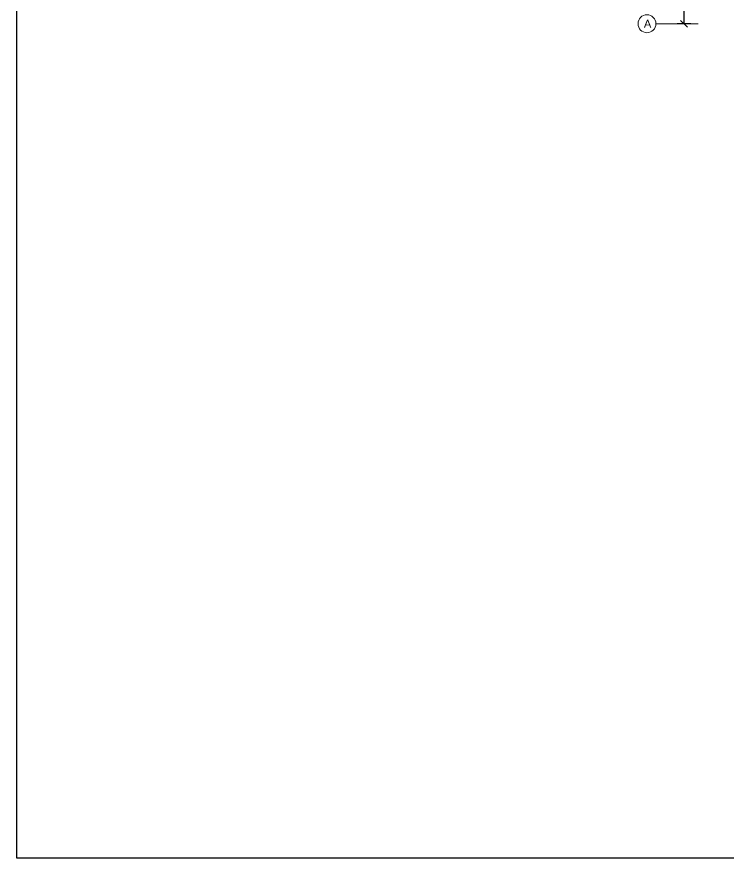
# Model space of a CAD drawing. Header units: metres. Extents: x -44 to 358, y -286 to 66.
# Drawn here: x 0.94 to 16.82, y -58.51 to -39.74 of the extents above; entities that cross this region are included whole.
import ezdxf

# ---------------------------------------------------------------- set-up
doc = ezdxf.new("R2010")
doc.units = ezdxf.units.M
doc.header["$LTSCALE"] = 0.3
doc.header["$PDMODE"] = 3
doc.linetypes.add('Grid Line 1_2_', pattern=[22.225, 12.7, -3.175, 3.175, -3.175])
doc.layers.add('0-S-GRID', color=1, linetype='Continuous', lineweight=9)
doc.layers.add('0-S-GRID-IDEN', color=1, linetype='Continuous', lineweight=9)
doc.layers.add('DIMTEXTO', color=4, linetype='Continuous')
doc.styles.add('Arial_2', font='arial.ttf', dxfattribs={"height": 0.2})
doc.styles.add('SMPLEX', font='simplex.shx')
doc.dimstyles.new('DIM-75', dxfattribs={"dimscale": 0.75, "dimtxt": 0.2, "dimasz": 0.2, "dimexe": 0.2, "dimexo": 0.2, "dimgap": 0.1, "dimtad": 0, "dimtih": 1, "dimtoh": 1, "dimzin": 0, "dimdsep": 46, "dimtxsty": 'SMPLEX', "dimblk1": 'OBLIQUE', "dimblk2": 'OBLIQUE', "dimsah": 1, "dimcen": 0.2, "dimclrd": 4, "dimclre": 4, "dimclrt": 4, "dimadec": 0, "dimazin": 0, "dimtfac": 1, "dimtmove": 0, "dimatfit": 3, "dimldrblk": 'OBLIQUE', "dimfxl": 0.2, "dimfxlon": 1, "dimtfill": 1, "dimtolj": 1, "dimtzin": 0, "dimarcsym": 0})

# ---------------------------------------------------------------- blocks, each defined once
blk = doc.blocks.new('_OBLIQUE')
at = {"color": 0, "linetype": 'ByBlock'}
blk.add_line((-0.5, -0.5), (0.5, 0.5), dxfattribs=at)
blk = doc.blocks.new('*D918')
at = {"layer": 'DEFPOINTS', "color": 0, "transparency": 16777216}
for p in [(16.148, -38.317), (15.835, -39.892), (16.148, -39.892)]:
    blk.add_point(p, dxfattribs=at)
at = {"layer": 'DIMTEXTO', "color": 4, "lineweight": -2, "transparency": 16777216}
for p, q in [((15.985, -38.317), (15.685, -38.317)), ((15.835, -38.317), (15.835, -38.954)), ((15.835, -39.892), (15.835, -39.254)), ((15.985, -39.892), (15.685, -39.892))]:
    blk.add_line(p, q, dxfattribs=at)
at = {"layer": 'DIMTEXTO', "color": 4, "lineweight": -2, "transparency": 16777216, "xscale": 0.15, "yscale": 0.15, "zscale": 0.15}
for p, rotation in [((15.835, -38.317), 90), ((15.835, -39.892), 270)]:
    blk.add_blockref('_OBLIQUE', p, dxfattribs=dict(at, rotation=rotation))
at = {"layer": 'DIMTEXTO', "color": 4, "transparency": 16777216, "insert": (15.835, -39.104), "char_height": 0.15, "attachment_point": 5, "style": 'SMPLEX', "bg_fill": 3, "box_fill_scale": 1.1, "bg_fill_color": 256, "bg_fill_true_color": 13158600, "bg_fill_transparency": 0}
blk.add_mtext('\\A1;1.58', dxfattribs=at)

msp = doc.modelspace()

# ---------------------------------------------------------------- linework, layer by layer
at = {"layer": '0-S-GRID-IDEN'}
msp.add_circle((15.0079798, -39.8918192), 0.2, dxfattribs=at)
at = {"layer": 'DIMTEXTO'}
msp.add_lwpolyline([(0.9379767, -12.4288255), (147.6240338, -12.4288255), (147.6240338, -58.5105287), (0.9379767, -58.5105287)], close=True, dxfattribs=at)

# ---------------------------------------------------------------- texts
at = {"layer": 'DIMTEXTO', "insert": (15.0214237, -39.8918192), "char_height": 0.1785937, "width": 0.168354375, "attachment_point": 5, "style": 'Arial_2'}
msp.add_mtext('A', dxfattribs=at)

# ---------------------------------------------------------------- next in the draw order: dimensions: what is measured, and where the dimension line sits
at = {"layer": 'DIMTEXTO'}
dim = msp.add_linear_dim(base=(15.8346465, -39.8918192), p1=(16.1479799, -38.3168185), p2=(16.1479799, -39.8918192), angle=90, dimstyle='DIM-75', dxfattribs=at)
dim.commit()
dim.dimension.update_dxf_attribs({"geometry": '*D918', "text_midpoint": (15.8346465, -39.1043188)})

# ---------------------------------------------------------------- next in the draw order: linework, layer by layer
at = {"layer": '0-S-GRID', "linetype": 'Grid Line 1_2_'}
for p, q in [((15.2079798, -39.8918192), (16.1479798, -39.8918192)), ((15.2079799, -39.8918192), (16.1479799, -39.8918192))]:
    msp.add_line(p, q, dxfattribs=at)

doc.saveas('drawing.dxf')
